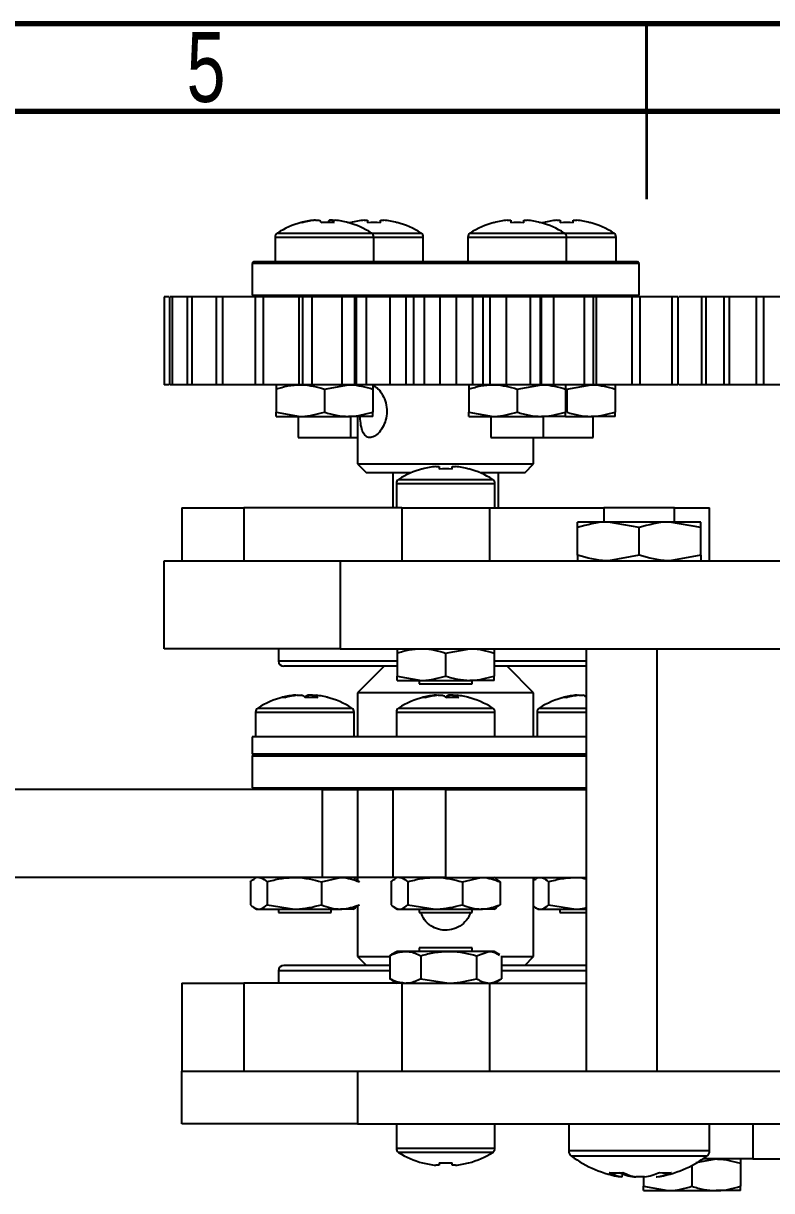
# Model space of a CAD drawing. Header units: millimetres. Extents: x 10 to 419, y 5 to 292.
# Drawn here: x 179.6 to 222.1, y 225.7 to 292 of the extents above; entities that cross this region are included whole.
import ezdxf

# ---------------------------------------------------------------- set-up
doc = ezdxf.new("R2010")
doc.units = ezdxf.units.MM
doc.styles.add('SLDTEXTSTYLE0', font='TXT', dxfattribs={"width": 0.75})

msp = doc.modelspace()

# ---------------------------------------------------------------- linework, layer by layer
at = {"color": 7, "linetype": 'Continuous', "lineweight": 70}
for p, q in [((15, 292), (415, 292)), ((20, 287), (410, 287))]:
    msp.add_line(p, q, dxfattribs=at)
at = {"color": 7, "linetype": 'Continuous', "lineweight": 35}
for p, q in [((215, 292), (215, 282)), ((215, 287), (215, 292))]:
    msp.add_line(p, q, dxfattribs=at)
at = {"color": 7, "linetype": 'Continuous', "lineweight": 25}
for p, q in [((196.181, 280.814), (196.077, 280.814)), ((196.181, 280.814), (196.402, 280.814)), ((197.141, 280.814), (196.976, 280.814)), ((196.977, 280.672), (196.976, 280.814)), ((197.134, 280.814), (197.133, 280.672)), ((197.134, 280.814), (197.3, 280.814)), ((198.194, 280.685), (198.098, 280.657)), ((198.2, 280.672), (198.194, 280.685)), ((198.942, 280.814), (199.137, 280.814)), ((199.137, 280.814), (199.137, 280.672)), ((199.877, 280.672), (199.877, 280.814)), ((199.877, 280.814), (200.071, 280.814)), ((200.819, 280.685), (200.813, 280.672)), ((206.339, 280.672), (206.333, 280.685)), ((207.081, 280.814), (207.276, 280.814)), ((207.276, 280.814), (207.276, 280.672)), ((208.016, 280.672), (208.016, 280.814)), ((208.016, 280.814), (208.211, 280.814)), ((208.958, 280.685), (208.952, 280.672)), ((209.151, 280.685), (209.055, 280.657)), ((209.157, 280.672), (209.151, 280.685)), ((209.899, 280.814), (210.094, 280.814)), ((210.094, 280.814), (210.094, 280.672)), ((210.834, 280.672), (210.834, 280.814)), ((210.834, 280.814), (211.029, 280.814)), ((211.776, 280.685), (211.77, 280.672)), ((193.889, 279.857), (193.889, 278.46)), ((199.489, 278.46), (199.489, 279.857)), ((202.307, 278.46), (202.307, 279.857)), ((204.846, 279.857), (204.846, 278.46)), ((210.446, 278.46), (210.446, 279.857)), ((213.264, 278.46), (213.264, 279.857)), ((192.676, 278.46), (192.576, 278.36)), ((192.576, 278.36), (192.576, 276.56)), ((194.106, 278.36), (192.576, 278.36)), ((192.676, 278.46), (194.192, 278.46)), ((214.576, 278.36), (194.106, 278.36)), ((194.192, 278.46), (214.476, 278.46)), ((214.576, 278.36), (214.476, 278.46)), ((214.576, 276.56), (214.576, 278.36)), ((187.576, 276.46), (187.576, 271.46)), ((187.583, 276.46), (187.576, 276.46)), ((187.583, 276.46), (187.583, 271.46)), ((187.838, 276.46), (187.583, 276.46)), ((187.899, 271.46), (187.899, 276.46)), ((188.026, 276.46), (187.899, 276.46)), ((188.026, 276.46), (188.026, 271.46)), ((188.906, 276.46), (188.026, 276.46)), ((188.906, 271.46), (188.906, 276.46)), ((189.15, 276.46), (188.906, 276.46)), ((189.15, 276.46), (189.15, 271.46)), ((190.555, 276.46), (189.15, 276.46)), ((190.555, 271.46), (190.555, 276.46)), ((190.904, 276.46), (190.555, 276.46)), ((190.904, 276.46), (190.904, 271.46)), ((192.773, 276.46), (190.904, 276.46)), ((192.576, 276.56), (192.676, 276.46)), ((192.576, 276.56), (194.106, 276.56)), ((192.773, 271.46), (192.773, 276.46)), ((193.212, 276.46), (192.773, 276.46)), ((193.212, 276.46), (193.212, 271.46)), ((195.232, 276.46), (193.212, 276.46)), ((194.106, 276.56), (214.576, 276.56)), ((195.232, 276.46), (195.232, 271.46)), ((195.463, 276.46), (195.232, 276.46)), ((195.463, 271.46), (195.463, 276.46)), ((195.972, 276.46), (195.463, 276.46)), ((195.972, 276.46), (195.972, 271.46)), ((197.686, 276.46), (195.972, 276.46)), ((197.686, 276.46), (197.686, 271.46)), ((198.404, 276.46), (197.686, 276.46)), ((198.404, 276.46), (198.404, 271.46)), ((198.507, 276.46), (198.404, 276.46)), ((198.507, 271.46), (198.507, 276.46)), ((199.065, 276.46), (198.507, 276.46)), ((199.065, 276.46), (199.065, 271.46)), ((200.398, 276.46), (199.065, 276.46)), ((200.398, 276.46), (200.398, 271.46)), ((201.312, 276.46), (200.398, 276.46)), ((201.312, 276.46), (201.312, 271.46)), ((201.773, 276.46), (201.312, 276.46)), ((201.773, 271.46), (201.773, 276.46)), ((202.356, 276.46), (201.773, 276.46)), ((202.356, 276.46), (202.356, 271.46)), ((203.248, 276.46), (202.356, 276.46)), ((203.248, 276.46), (203.248, 271.46)), ((204.181, 276.46), (203.248, 276.46)), ((204.181, 276.46), (204.181, 271.46)), ((205.118, 276.46), (204.181, 276.46)), ((205.118, 271.46), (205.118, 276.46)), ((205.699, 276.46), (205.118, 276.46)), ((205.699, 276.46), (205.699, 271.46)), ((206.115, 276.46), (205.699, 276.46)), ((207.024, 276.46), (206.113, 276.46)), ((206.115, 271.46), (206.115, 276.46)), ((207.024, 276.46), (207.024, 271.46)), ((208.395, 276.46), (207.024, 276.46)), ((208.395, 271.46), (208.395, 276.46)), ((208.95, 276.46), (208.395, 276.46)), ((208.95, 276.46), (208.95, 271.46)), ((209.032, 276.46), (208.95, 276.46)), ((209.032, 271.46), (209.032, 276.46)), ((209.715, 276.46), (209.032, 276.46)), ((209.715, 276.46), (209.715, 271.46)), ((211.462, 276.46), (209.715, 276.46)), ((211.462, 271.46), (211.462, 276.46)), ((211.966, 276.46), (211.462, 276.46)), ((212.139, 276.46), (211.964, 276.46)), ((211.966, 276.46), (211.966, 271.46)), ((212.139, 276.46), (212.139, 271.46)), ((214.184, 276.46), (212.139, 276.46)), ((214.184, 271.46), (214.184, 276.46)), ((214.615, 276.46), (214.184, 276.46)), ((214.476, 276.46), (214.576, 276.56)), ((214.615, 276.46), (214.615, 271.46)), ((216.443, 276.46), (214.615, 276.46)), ((216.443, 271.46), (216.443, 276.46)), ((216.782, 276.46), (216.443, 276.46)), ((216.782, 276.46), (216.782, 271.46)), ((218.139, 276.46), (216.827, 276.46)), ((218.139, 271.46), (218.139, 276.46)), ((218.372, 276.46), (218.139, 276.46)), ((219.402, 276.46), (218.336, 276.46)), ((218.372, 276.46), (218.372, 271.46)), ((219.402, 271.46), (219.402, 276.46)), ((219.682, 276.46), (219.402, 276.46)), ((219.682, 276.46), (219.682, 271.46)), ((221.254, 276.46), (219.682, 276.46)), ((221.254, 271.46), (221.254, 276.46)), ((221.636, 276.46), (221.254, 276.46)), ((221.636, 276.46), (221.636, 271.46)), ((223.646, 276.46), (221.636, 276.46)), ((187.583, 271.46), (187.576, 271.46)), ((187.838, 271.46), (187.583, 271.46)), ((188.026, 271.46), (187.899, 271.46)), ((188.906, 271.46), (188.026, 271.46)), ((189.15, 271.46), (188.906, 271.46)), ((190.555, 271.46), (189.15, 271.46)), ((190.904, 271.46), (190.555, 271.46)), ((192.773, 271.46), (190.904, 271.46)), ((193.212, 271.46), (192.773, 271.46)), ((195.232, 271.46), (193.212, 271.46)), ((195.463, 271.46), (195.232, 271.46)), ((195.972, 271.46), (195.463, 271.46)), ((197.686, 271.46), (195.972, 271.46)), ((196.689, 271.214), (198.064, 271.46)), ((198.404, 271.46), (197.686, 271.46)), ((198.507, 271.46), (198.404, 271.46)), ((199.065, 271.46), (198.507, 271.46)), ((200.398, 271.46), (199.065, 271.46)), ((201.312, 271.46), (200.398, 271.46)), ((201.773, 271.46), (201.312, 271.46)), ((202.356, 271.46), (201.773, 271.46)), ((203.248, 271.46), (202.356, 271.46)), ((204.181, 271.46), (203.248, 271.46)), ((205.118, 271.46), (204.181, 271.46)), ((205.699, 271.46), (205.118, 271.46)), ((206.115, 271.46), (205.699, 271.46)), ((207.024, 271.46), (206.113, 271.46)), ((208.395, 271.46), (207.024, 271.46)), ((207.646, 271.214), (209.021, 271.46)), ((208.95, 271.46), (208.395, 271.46)), ((209.032, 271.46), (208.95, 271.46)), ((209.715, 271.46), (209.032, 271.46)), ((211.462, 271.46), (209.715, 271.46)), ((210.464, 271.214), (211.839, 271.46)), ((211.966, 271.46), (211.462, 271.46)), ((212.139, 271.46), (211.964, 271.46)), ((214.184, 271.46), (212.139, 271.46)), ((214.615, 271.46), (214.184, 271.46)), ((216.443, 271.46), (214.615, 271.46)), ((216.782, 271.46), (216.443, 271.46)), ((218.139, 271.46), (216.827, 271.46)), ((218.372, 271.46), (218.139, 271.46)), ((219.402, 271.46), (218.336, 271.46)), ((219.682, 271.46), (219.402, 271.46)), ((221.254, 271.46), (219.682, 271.46)), ((221.636, 271.46), (221.254, 271.46)), ((223.646, 271.46), (221.636, 271.46)), ((193.939, 271.214), (193.939, 269.906)), ((196.689, 271.214), (196.689, 269.906)), ((199.439, 271.214), (199.439, 269.906)), ((204.896, 271.214), (204.896, 269.906)), ((207.646, 271.214), (207.646, 269.906)), ((210.396, 271.214), (210.396, 269.906)), ((210.464, 271.214), (210.464, 269.906)), ((213.214, 271.214), (213.214, 269.906)), ((193.939, 269.906), (195.314, 269.66)), ((193.939, 269.66), (195.314, 269.66)), ((195.189, 269.66), (195.189, 268.46)), ((195.314, 269.66), (198.064, 269.66)), ((199.439, 269.66), (198.064, 269.66)), ((198.189, 268.46), (198.189, 269.66)), ((198.576, 269.66), (198.576, 266.96)), ((204.896, 269.906), (206.271, 269.66)), ((204.896, 269.66), (206.271, 269.66)), ((206.146, 269.66), (206.146, 268.46)), ((206.271, 269.66), (209.021, 269.66)), ((210.396, 269.66), (209.021, 269.66)), ((209.146, 268.46), (209.146, 269.66)), ((210.398, 269.66), (211.839, 269.66)), ((213.214, 269.66), (211.839, 269.66)), ((211.964, 268.46), (211.964, 269.66)), ((195.189, 268.46), (198.189, 268.46)), ((198.189, 268.46), (198.576, 268.46)), ((206.146, 268.46), (207.646, 268.46)), ((207.646, 268.46), (209.146, 268.46)), ((208.576, 266.96), (208.576, 268.46)), ((209.146, 268.46), (210.464, 268.46)), ((210.464, 268.46), (211.964, 268.46)), ((198.576, 266.96), (199.076, 266.46)), ((198.576, 266.96), (199.271, 266.96)), ((199.271, 266.96), (208.576, 266.96)), ((203.011, 266.814), (203.206, 266.814)), ((203.206, 266.814), (203.206, 266.672)), ((203.946, 266.672), (203.946, 266.814)), ((203.946, 266.814), (204.141, 266.814)), ((208.076, 266.46), (208.576, 266.96)), ((199.702, 266.46), (199.076, 266.46)), ((201.617, 266.46), (199.702, 266.46)), ((200.576, 266.46), (200.576, 264.46)), ((202.27, 266.672), (202.264, 266.685)), ((204.889, 266.685), (204.883, 266.672)), ((208.076, 266.46), (205.536, 266.46)), ((206.576, 264.46), (206.576, 266.46)), ((200.776, 265.857), (200.776, 264.46)), ((206.376, 264.46), (206.376, 265.857)), ((188.576, 264.46), (188.576, 261.46)), ((188.576, 264.46), (192.099, 264.46)), ((192.099, 264.46), (192.099, 261.46)), ((201.089, 264.46), (192.099, 264.46)), ((201.089, 264.46), (201.089, 261.46)), ((201.089, 264.46), (206.063, 264.46)), ((206.063, 264.46), (206.063, 261.46)), ((206.063, 264.46), (212.576, 264.46)), ((212.576, 264.46), (212.576, 263.66)), ((213.256, 264.46), (212.576, 264.46)), ((216.576, 264.46), (213.256, 264.46)), ((216.576, 263.66), (216.576, 264.46)), ((216.576, 264.46), (218.576, 264.46)), ((218.576, 261.46), (218.576, 264.46)), ((212.826, 263.66), (211.076, 263.66)), ((214.576, 263.347), (212.826, 263.66)), ((216.326, 263.66), (212.826, 263.66)), ((218.076, 263.347), (216.326, 263.66)), ((218.076, 263.66), (216.326, 263.66)), ((211.076, 261.773), (211.076, 263.347)), ((214.576, 261.773), (214.576, 263.347)), ((218.076, 261.773), (218.076, 263.347)), ((187.576, 256.46), (187.576, 261.46)), ((187.576, 261.46), (197.576, 261.46)), ((197.576, 261.46), (197.576, 256.46)), ((197.576, 261.46), (253.576, 261.46)), ((214.576, 261.773), (212.826, 261.46)), ((218.076, 261.773), (216.326, 261.46)), ((197.576, 256.46), (187.576, 256.46)), ((194.076, 256.46), (194.076, 255.76)), ((197.576, 256.46), (253.576, 256.46)), ((200.826, 256.214), (200.826, 254.906)), ((203.576, 256.214), (204.951, 256.46)), ((203.576, 256.214), (203.576, 254.906)), ((206.326, 256.214), (206.326, 254.906)), ((211.576, 232.46), (211.576, 256.46)), ((215.576, 256.46), (215.576, 232.46)), ((215.576, 256.46), (254.576, 256.46)), ((200.826, 255.46), (194.376, 255.46)), ((200.076, 255.46), (198.576, 253.96)), ((211.576, 255.46), (206.326, 255.46)), ((208.576, 253.96), (207.076, 255.46)), ((200.826, 254.906), (202.201, 254.66)), ((200.826, 254.66), (202.201, 254.66)), ((202.076, 254.66), (202.076, 254.46)), ((202.076, 254.46), (203.576, 254.46)), ((202.201, 254.66), (204.951, 254.66)), ((203.576, 254.46), (205.076, 254.46)), ((206.326, 254.66), (204.951, 254.66)), ((205.076, 254.46), (205.076, 254.66)), ((195.054, 253.814), (194.927, 253.814)), ((195.148, 253.814), (195.392, 253.814)), ((196.004, 253.814), (195.76, 253.814)), ((195.764, 253.672), (195.76, 253.814)), ((196.004, 253.814), (195.993, 253.672)), ((196.098, 253.814), (196.095, 253.672)), ((196.098, 253.814), (196.226, 253.814)), ((198.576, 253.96), (198.576, 251.46)), ((208.576, 253.96), (198.576, 253.96)), ((203.054, 253.814), (202.927, 253.814)), ((203.148, 253.814), (203.392, 253.814)), ((204.004, 253.814), (203.76, 253.814)), ((203.764, 253.672), (203.76, 253.814)), ((204.004, 253.814), (203.993, 253.672)), ((204.098, 253.814), (204.095, 253.672)), ((204.098, 253.814), (204.226, 253.814)), ((208.576, 251.46), (208.576, 253.96)), ((211.054, 253.814), (210.927, 253.814)), ((211.148, 253.814), (211.392, 253.814)), ((192.776, 252.857), (192.776, 251.46)), ((198.376, 251.46), (198.376, 252.857)), ((200.776, 252.857), (200.776, 251.46)), ((206.376, 251.46), (206.376, 252.857)), ((208.776, 252.857), (208.776, 251.46)), ((192.576, 251.46), (192.576, 250.46)), ((211.576, 251.46), (192.576, 251.46)), ((192.676, 250.46), (192.576, 250.36)), ((211.576, 250.46), (192.576, 250.46)), ((192.576, 250.36), (192.576, 248.56)), ((203.576, 250.36), (192.576, 250.36)), ((211.576, 250.36), (203.576, 250.36)), ((196.576, 248.46), (107.576, 248.46)), ((192.576, 248.56), (192.676, 248.46)), ((192.576, 248.56), (203.576, 248.56)), ((196.576, 243.46), (196.576, 248.46)), ((196.576, 248.46), (198.576, 248.46)), ((198.576, 248.46), (198.576, 243.46)), ((198.576, 248.46), (200.576, 248.46)), ((200.576, 248.46), (200.576, 243.46)), ((203.576, 248.46), (200.576, 248.46)), ((203.576, 248.56), (211.576, 248.56)), ((203.576, 248.46), (203.576, 243.46)), ((203.576, 248.46), (211.576, 248.46)), ((196.576, 243.46), (60.576, 243.46)), ((192.477, 243.214), (192.477, 241.906)), ((192.826, 243.46), (192.694, 243.384)), ((193.428, 243.214), (193.428, 241.906)), ((196.528, 243.214), (197.602, 243.46)), ((196.528, 243.214), (196.528, 241.906)), ((198.576, 243.46), (196.576, 243.46)), ((198.459, 243.384), (198.326, 243.46)), ((198.452, 243.361), (198.676, 243.214)), ((198.576, 243.46), (198.576, 243.279)), ((200.576, 243.46), (198.576, 243.46)), ((200.477, 243.214), (200.477, 241.906)), ((203.576, 243.46), (200.576, 243.46)), ((200.826, 243.46), (200.694, 243.384)), ((201.428, 243.214), (201.428, 241.906)), ((203.576, 243.46), (211.576, 243.46)), ((204.528, 243.214), (205.602, 243.46)), ((204.528, 243.214), (204.528, 241.906)), ((206.459, 243.384), (206.326, 243.46)), ((206.452, 243.361), (206.676, 243.214)), ((206.676, 243.214), (206.676, 241.906)), ((208.576, 238.96), (208.576, 243.46)), ((208.826, 243.46), (208.694, 243.384)), ((209.428, 243.214), (209.428, 241.906)), ((192.694, 241.737), (192.826, 241.66)), ((192.826, 241.66), (192.953, 241.66)), ((192.953, 241.66), (194.978, 241.66)), ((193.428, 241.906), (194.978, 241.66)), ((194.076, 241.66), (194.076, 241.46)), ((194.978, 241.66), (197.602, 241.66)), ((197.076, 241.46), (197.076, 241.66)), ((198.326, 241.66), (197.602, 241.66)), ((198.326, 241.66), (198.459, 241.737)), ((198.452, 241.76), (198.676, 241.906)), ((198.576, 241.841), (198.576, 238.96)), ((200.694, 241.737), (200.826, 241.66)), ((200.826, 241.66), (200.953, 241.66)), ((200.953, 241.66), (202.978, 241.66)), ((201.428, 241.906), (202.978, 241.66)), ((202.076, 241.66), (202.076, 241.46)), ((202.978, 241.66), (205.602, 241.66)), ((205.076, 241.46), (205.076, 241.66)), ((206.326, 241.66), (205.602, 241.66)), ((206.326, 241.66), (206.459, 241.737)), ((206.452, 241.76), (206.676, 241.906)), ((208.694, 241.737), (208.826, 241.66)), ((208.826, 241.66), (208.953, 241.66)), ((208.953, 241.66), (210.978, 241.66)), ((209.428, 241.906), (210.978, 241.66)), ((210.076, 241.66), (210.076, 241.46)), ((210.978, 241.66), (211.576, 241.66)), ((194.076, 241.46), (196.026, 241.46)), ((196.026, 241.46), (197.076, 241.46)), ((202.076, 241.46), (204.026, 241.46)), ((204.026, 241.46), (205.076, 241.46)), ((210.076, 241.46), (211.576, 241.46)), ((198.576, 238.96), (199.076, 238.46)), ((198.576, 238.96), (200.407, 238.96)), ((200.508, 239.067), (200.407, 239.014)), ((200.407, 239.014), (200.407, 237.706)), ((200.826, 239.26), (200.504, 239.074)), ((201.288, 239.26), (200.826, 239.26)), ((203.753, 239.26), (201.288, 239.26)), ((202.076, 239.46), (202.076, 239.26)), ((203.576, 239.46), (202.076, 239.46)), ((202.168, 239.014), (202.168, 237.706)), ((205.076, 239.46), (203.576, 239.46)), ((206.041, 239.26), (203.753, 239.26)), ((205.076, 239.26), (205.076, 239.46)), ((205.337, 239.014), (206.041, 239.26)), ((205.337, 239.014), (205.337, 237.706)), ((206.326, 239.26), (206.041, 239.26)), ((206.656, 239.07), (206.326, 239.26)), ((206.731, 238.96), (208.576, 238.96)), ((206.745, 239.014), (206.745, 237.706)), ((208.076, 238.46), (208.576, 238.96)), ((200.407, 238.46), (194.376, 238.46)), ((211.576, 238.46), (206.745, 238.46)), ((194.076, 238.16), (194.076, 237.46)), ((200.507, 237.668), (200.407, 237.706)), ((200.497, 237.65), (200.826, 237.46)), ((202.168, 237.706), (203.753, 237.46)), ((206.326, 237.46), (206.656, 237.65)), ((188.576, 237.46), (188.576, 232.46)), ((188.576, 237.46), (192.099, 237.46)), ((192.099, 237.46), (192.099, 232.46)), ((201.089, 237.46), (192.099, 237.46)), ((201.089, 237.46), (201.089, 232.46)), ((201.089, 237.46), (206.063, 237.46)), ((206.063, 237.46), (206.063, 232.46)), ((206.063, 237.46), (211.576, 237.46)), ((188.576, 229.46), (188.576, 232.46)), ((188.576, 232.46), (198.576, 232.46)), ((198.576, 232.46), (198.576, 229.46)), ((198.576, 232.46), (369.576, 232.46)), ((215.576, 232.46), (258.961, 232.46)), ((198.576, 229.46), (188.576, 229.46)), ((198.576, 229.46), (369.576, 229.46)), ((200.776, 229.46), (200.776, 228.064)), ((206.376, 228.064), (206.376, 229.46)), ((210.576, 229.46), (210.576, 227.915)), ((218.576, 227.915), (218.576, 229.46)), ((221.04, 229.46), (221.04, 227.46)), ((202.264, 227.235), (202.27, 227.248)), ((203.206, 227.106), (203.011, 227.106)), ((203.206, 227.248), (203.206, 227.106)), ((203.946, 227.106), (203.946, 227.248)), ((204.141, 227.106), (203.946, 227.106)), ((204.883, 227.248), (204.889, 227.235)), ((217.576, 227.094), (217.576, 225.906)), ((217.815, 227.257), (218.951, 227.46)), ((221.04, 227.46), (218.194, 227.46)), ((220.326, 227.214), (220.326, 225.906)), ((221.04, 227.46), (222.958, 227.46)), ((213.617, 226.439), (213.567, 226.439)), ((213.617, 226.439), (213.625, 226.595)), ((214.264, 226.439), (214.39, 226.439)), ((214.888, 226.439), (214.39, 226.439)), ((214.826, 226.439), (214.826, 225.906)), ((215.536, 226.439), (215.568, 226.439)), ((215.585, 226.439), (215.568, 226.439)), ((214.826, 225.906), (216.201, 225.66)), ((214.826, 225.66), (216.201, 225.66)), ((216.201, 225.66), (218.951, 225.66)), ((220.326, 225.66), (218.951, 225.66))]:
    msp.add_line(p, q, dxfattribs=at)
at = {"color": 8, "linetype": 'Continuous', "lineweight": 25}
for p, q in [((194.014, 280.085), (199.363, 280.085)), ((199.363, 280.085), (202.181, 280.085)), ((204.971, 280.085), (207.646, 280.085)), ((207.646, 280.085), (210.32, 280.085)), ((210.32, 280.085), (213.138, 280.085)), ((193.889, 279.857), (199.489, 279.857)), ((199.507, 279.857), (202.307, 279.857)), ((204.846, 279.857), (207.646, 279.857)), ((207.646, 279.857), (210.446, 279.857)), ((210.464, 279.857), (213.264, 279.857)), ((200.902, 266.085), (203.576, 266.085)), ((203.576, 266.085), (206.251, 266.085)), ((200.776, 265.857), (203.576, 265.857)), ((203.576, 265.857), (206.376, 265.857)), ((200.826, 255.76), (194.076, 255.76)), ((211.576, 255.76), (206.326, 255.76)), ((192.776, 252.857), (196.415, 252.857)), ((192.902, 253.085), (196.378, 253.085)), ((196.378, 253.085), (198.251, 253.085)), ((196.415, 252.857), (198.376, 252.857)), ((200.776, 252.857), (204.415, 252.857)), ((200.902, 253.085), (204.378, 253.085)), ((204.378, 253.085), (206.251, 253.085)), ((204.415, 252.857), (206.376, 252.857)), ((208.776, 252.857), (211.576, 252.857)), ((208.902, 253.085), (211.576, 253.085)), ((200.407, 238.16), (194.076, 238.16)), ((211.576, 238.16), (206.745, 238.16)), ((203.576, 228.064), (200.776, 228.064)), ((203.576, 227.835), (200.902, 227.835)), ((206.376, 228.064), (203.576, 228.064)), ((206.251, 227.835), (203.576, 227.835)), ((211.936, 227.915), (210.576, 227.915)), ((212.033, 227.625), (210.723, 227.625)), ((218.576, 227.915), (211.936, 227.915)), ((218.43, 227.625), (212.033, 227.625))]:
    msp.add_line(p, q, dxfattribs=at)
at = {"color": 7, "linetype": 'Continuous', "lineweight": 25, "flags": 128}
for points in [[(196.099, 253.802), (196.094, 253.803), (196.004, 253.814)], [(204.099, 253.802), (204.094, 253.803), (204.004, 253.814)]]:
    msp.add_lwpolyline(points, dxfattribs=at)
at = {"color": 7, "linetype": 'Continuous', "lineweight": 25}
for centre, radius, start, end in [((196.689, 275.86), 5, 105.35656, 122.33603), ((196.637, 275.953), 4.893, 96.56913, 105.33418), ((195.395, 280.571), 0.114, 62.87573, 117.12427), ((196.741, 275.953), 4.893, 96.56913, 105.33418), ((196.098, 280.483), 0.449, 24.94429, 47.55815), ((196.504, 275.295), 5.389, 88.03822, 90.05235), ((196.872, 275.315), 5.369, 86.08783, 93.91217), ((197.279, 280.483), 0.449, 132.44185, 155.05571), ((196.831, 280.483), 0.449, 24.94429, 47.55815), ((196.74, 275.953), 4.893, 74.66582, 83.43087), ((197.989, 280.599), 0.0855, 58.5881, 91.30968), ((196.689, 275.86), 5, 57.66397, 74.64344), ((199.507, 275.86), 4.986, 96.50342, 105.18786), ((199.507, 275.207), 5.477, 86.1266, 93.8734), ((199.507, 275.86), 4.986, 74.81214, 83.49658), ((199.507, 275.86), 5, 57.66397, 74.78072), ((207.646, 275.86), 5, 105.21928, 122.33603), ((207.646, 275.86), 4.986, 96.50342, 105.18786), ((207.646, 275.207), 5.477, 86.1266, 93.8734), ((207.646, 275.86), 4.986, 74.81214, 83.49658), ((207.646, 275.86), 5, 57.66397, 74.78072), ((210.464, 275.86), 4.986, 96.50342, 105.18786), ((210.464, 275.207), 5.477, 86.1266, 93.8734), ((210.464, 275.86), 4.986, 74.81214, 83.49658), ((210.464, 275.86), 5, 57.66397, 74.78072), ((194.159, 279.857), 0.27, 122.33603, 180), ((199.219, 279.857), 0.27, 0, 57.66397), ((202.037, 279.857), 0.27, 0, 57.66397), ((205.116, 279.857), 0.27, 122.33603, 180), ((210.176, 279.857), 0.27, 0, 57.66397), ((212.994, 279.857), 0.27, 0, 57.66397), ((203.576, 261.86), 4.986, 96.50342, 105.18786), ((203.576, 261.86), 4.986, 74.81214, 83.49658), ((201.046, 265.857), 0.27, 122.33603, 180), ((203.576, 261.86), 5, 105.21928, 122.33603), ((203.576, 261.207), 5.477, 86.1266, 93.8734), ((203.576, 261.86), 5, 57.66397, 74.78072), ((206.106, 265.857), 0.27, 0, 57.66397), ((194.376, 255.76), 0.3, 180, 270), ((195.576, 248.86), 5, 104.29544, 122.33603), ((195.468, 249.284), 4.563, 96.81961, 105.89016), ((194.33, 253.187), 0.497, 77.11893, 102.88107), ((195.69, 249.284), 4.563, 96.81961, 105.89016), ((195.126, 253.152), 0.714, 46.76127, 68.05876), ((196.015, 253.176), 0.688, 111.74554, 129.62253), ((195.968, 248.699), 4.986, 85.94012, 94.05988), ((195.832, 253.152), 0.714, 46.76127, 68.05876), ((195.684, 249.284), 4.563, 74.10984, 83.18039), ((195.576, 248.86), 5, 57.66397, 75.70456), ((203.576, 248.86), 5, 104.29544, 122.33603), ((203.468, 249.284), 4.563, 96.81961, 105.89016), ((202.33, 253.187), 0.497, 77.11893, 102.88107), ((203.69, 249.284), 4.563, 96.81961, 105.89016), ((203.126, 253.152), 0.714, 46.76127, 68.05876), ((204.015, 253.176), 0.688, 111.74554, 129.62253), ((203.968, 248.699), 4.986, 85.94012, 94.05988), ((203.832, 253.152), 0.714, 46.76127, 68.05876), ((203.684, 249.284), 4.563, 74.10984, 83.18039), ((203.576, 248.86), 5, 57.66397, 75.70456), ((211.576, 248.86), 5, 104.29544, 122.33603), ((211.468, 249.284), 4.563, 96.81961, 105.89016), ((210.33, 253.187), 0.497, 77.11893, 102.88107), ((211.69, 249.284), 4.563, 96.81961, 105.89016), ((211.138, 253.176), 0.688, 50.37747, 68.25446), ((193.046, 252.857), 0.27, 122.33603, 180), ((198.106, 252.857), 0.27, 0, 57.66397), ((201.046, 252.857), 0.27, 122.33603, 180), ((206.106, 252.857), 0.27, 0, 57.66397), ((209.046, 252.857), 0.27, 122.33603, 180), ((194.376, 238.16), 0.3, 90, 180), ((201.046, 228.064), 0.27, 180, 237.66397), ((203.576, 232.06), 5, 237.66397, 254.78072), ((203.576, 232.06), 5, 285.21928, 302.33603), ((206.106, 228.064), 0.27, 302.33603, 0), ((210.936, 227.915), 0.36, 180, 233.64163), ((214.576, 232.86), 6.5, 233.64163, 261.06877), ((214.576, 232.86), 6.5, 278.93123, 306.35837), ((218.216, 227.915), 0.36, 306.35837, 0), ((203.576, 232.06), 4.986, 254.81214, 263.49658), ((203.576, 232.713), 5.477, 266.1266, 273.8734), ((203.576, 232.06), 4.986, 276.50342, 285.18786), ((213.266, 230.728), 4.054, 264.52458, 275.47542), ((214.247, 229.476), 3.102, 243.83898, 258.27187), ((214.955, 230.247), 3.871, 246.71691, 259.71523), ((215.021, 229.476), 3.102, 243.83898, 258.27187), ((214.197, 230.247), 3.871, 280.28477, 293.28309), ((214.877, 230.247), 3.871, 280.28477, 293.28309), ((216.067, 229.806), 3.133, 263.77, 276.23)]:
    msp.add_arc(centre, radius, start, end, dxfattribs=at)
for points, knots in [([(193.939, 271.214), (194.162, 271.283), (194.613, 271.422), (195.079, 271.447), (195.314, 271.46)], [0, 0, 0, 0, 0.495458, 1, 1, 1, 1]), ([(193.939, 271.46), (193.939, 271.456), (193.939, 271.443), (193.939, 271.311), (193.939, 271.214)], [0, 0, 0, 0, 0.268634, 1, 1, 1, 1]), ([(195.314, 271.46), (195.346, 271.46), (195.811, 271.456), (196.266, 271.331), (196.689, 271.214)], [0, 0, 0, 0, 0.07015, 1, 1, 1, 1]), ([(198.064, 271.46), (198.096, 271.46), (198.561, 271.456), (199.016, 271.331), (199.439, 271.214)], [0, 0, 0, 0, 0.07015, 1, 1, 1, 1]), ([(199.439, 271.411), (199.497, 271.389), (199.645, 271.335), (199.889, 271.077), (200.115, 270.681), (200.241, 270.193), (200.234, 269.686), (200.105, 269.219), (199.881, 268.828), (199.599, 268.552), (199.314, 268.435), (199.073, 268.488), (198.894, 268.695), (198.78, 269.041), (198.726, 269.386), (198.72, 269.609), (198.718, 269.66)], [0, 0, 0, 0, 0.048825, 0.124615, 0.203324, 0.28275, 0.359206, 0.433704, 0.510223, 0.589611, 0.66836, 0.744081, 0.819016, 0.896364, 0.975982, 1, 1, 1, 1]), ([(199.439, 271.46), (199.439, 271.456), (199.439, 271.443), (199.439, 271.311), (199.439, 271.214)], [0, 0, 0, 0, 0.268634, 1, 1, 1, 1]), ([(204.896, 271.214), (205.119, 271.283), (205.57, 271.422), (206.036, 271.447), (206.271, 271.46)], [0, 0, 0, 0, 0.495458, 1, 1, 1, 1]), ([(204.896, 271.46), (204.896, 271.456), (204.896, 271.443), (204.896, 271.311), (204.896, 271.214)], [0, 0, 0, 0, 0.268634, 1, 1, 1, 1]), ([(206.271, 271.46), (206.303, 271.46), (206.768, 271.456), (207.223, 271.331), (207.646, 271.214)], [0, 0, 0, 0, 0.07015, 1, 1, 1, 1]), ([(209.021, 271.46), (209.053, 271.46), (209.518, 271.456), (209.973, 271.331), (210.396, 271.214)], [0, 0, 0, 0, 0.0701503, 1, 1, 1, 1]), ([(210.396, 271.46), (210.396, 271.456), (210.396, 271.443), (210.396, 271.311), (210.396, 271.214)], [0, 0, 0, 0, 0.268634, 1, 1, 1, 1]), ([(211.839, 271.46), (211.871, 271.46), (212.336, 271.456), (212.791, 271.331), (213.214, 271.214)], [0, 0, 0, 0, 0.07015, 1, 1, 1, 1]), ([(213.214, 271.46), (213.214, 271.456), (213.214, 271.443), (213.214, 271.311), (213.214, 271.214)], [0, 0, 0, 0, 0.268634, 1, 1, 1, 1]), ([(193.939, 269.66), (193.939, 269.664), (193.939, 269.677), (193.939, 269.809), (193.939, 269.906)], [0, 0, 0, 0, 0.268634, 1, 1, 1, 1]), ([(195.314, 269.66), (195.346, 269.66), (195.811, 269.664), (196.266, 269.789), (196.689, 269.906)], [0, 0, 0, 0, 0.07015, 1, 1, 1, 1]), ([(196.689, 269.906), (196.912, 269.837), (197.363, 269.698), (197.829, 269.673), (198.064, 269.66)], [0, 0, 0, 0, 0.495458, 1, 1, 1, 1]), ([(198.064, 269.66), (198.096, 269.66), (198.561, 269.664), (199.016, 269.789), (199.439, 269.906)], [0, 0, 0, 0, 0.07015, 1, 1, 1, 1]), ([(199.439, 269.66), (199.439, 269.664), (199.439, 269.677), (199.439, 269.809), (199.439, 269.906)], [0, 0, 0, 0, 0.268634, 1, 1, 1, 1]), ([(204.896, 269.66), (204.896, 269.664), (204.896, 269.677), (204.896, 269.809), (204.896, 269.906)], [0, 0, 0, 0, 0.268634, 1, 1, 1, 1]), ([(206.271, 269.66), (206.303, 269.66), (206.768, 269.664), (207.223, 269.789), (207.646, 269.906)], [0, 0, 0, 0, 0.07015, 1, 1, 1, 1]), ([(207.646, 269.906), (207.869, 269.837), (208.32, 269.698), (208.786, 269.673), (209.021, 269.66)], [0, 0, 0, 0, 0.495458, 1, 1, 1, 1]), ([(209.021, 269.66), (209.053, 269.66), (209.518, 269.664), (209.973, 269.789), (210.396, 269.906)], [0, 0, 0, 0, 0.07015, 1, 1, 1, 1]), ([(210.396, 269.66), (210.396, 269.664), (210.396, 269.677), (210.396, 269.809), (210.396, 269.906)], [0, 0, 0, 0, 0.2686336, 1, 1, 1, 1]), ([(210.464, 269.906), (210.687, 269.837), (211.138, 269.698), (211.604, 269.673), (211.839, 269.66)], [0, 0, 0, 0, 0.495458, 1, 1, 1, 1]), ([(211.839, 269.66), (211.871, 269.66), (212.336, 269.664), (212.791, 269.789), (213.214, 269.906)], [0, 0, 0, 0, 0.07015, 1, 1, 1, 1]), ([(213.214, 269.66), (213.214, 269.664), (213.214, 269.677), (213.214, 269.809), (213.214, 269.906)], [0, 0, 0, 0, 0.268634, 1, 1, 1, 1]), ([(212.826, 263.66), (212.785, 263.66), (212.194, 263.655), (211.615, 263.496), (211.076, 263.347)], [0, 0, 0, 0, 0.070174, 1, 1, 1, 1]), ([(211.076, 263.347), (211.076, 263.395), (211.076, 263.578), (211.076, 263.625), (211.076, 263.66)], [0, 0, 0, 0, 0.257551, 1, 1, 1, 1]), ([(216.326, 263.66), (216.285, 263.66), (215.694, 263.655), (215.115, 263.496), (214.576, 263.347)], [0, 0, 0, 0, 0.070174, 1, 1, 1, 1]), ([(218.076, 263.347), (218.076, 263.395), (218.076, 263.578), (218.076, 263.625), (218.076, 263.66)], [0, 0, 0, 0, 0.257551, 1, 1, 1, 1]), ([(212.826, 261.46), (212.785, 261.46), (212.194, 261.465), (211.615, 261.624), (211.076, 261.773)], [0, 0, 0, 0, 0.070174, 1, 1, 1, 1]), ([(211.076, 261.773), (211.076, 261.725), (211.076, 261.542), (211.076, 261.495), (211.076, 261.46)], [0, 0, 0, 0, 0.257551, 1, 1, 1, 1]), ([(216.326, 261.46), (216.285, 261.46), (215.694, 261.465), (215.115, 261.624), (214.576, 261.773)], [0, 0, 0, 0, 0.070174, 1, 1, 1, 1]), ([(218.076, 261.773), (218.076, 261.725), (218.076, 261.542), (218.076, 261.495), (218.076, 261.46)], [0, 0, 0, 0, 0.257551, 1, 1, 1, 1]), ([(200.826, 256.214), (201.05, 256.283), (201.5, 256.422), (201.966, 256.447), (202.201, 256.46)], [0, 0, 0, 0, 0.495458, 1, 1, 1, 1]), ([(200.826, 256.46), (200.826, 256.456), (200.826, 256.443), (200.826, 256.311), (200.826, 256.214)], [0, 0, 0, 0, 0.268634, 1, 1, 1, 1]), ([(202.201, 256.46), (202.234, 256.46), (202.698, 256.456), (203.153, 256.331), (203.576, 256.214)], [0, 0, 0, 0, 0.07015, 1, 1, 1, 1]), ([(204.951, 256.46), (204.984, 256.46), (205.448, 256.456), (205.903, 256.331), (206.326, 256.214)], [0, 0, 0, 0, 0.07015, 1, 1, 1, 1]), ([(206.326, 256.46), (206.326, 256.456), (206.326, 256.443), (206.326, 256.311), (206.326, 256.214)], [0, 0, 0, 0, 0.268634, 1, 1, 1, 1]), ([(200.826, 254.66), (200.826, 254.664), (200.826, 254.677), (200.826, 254.809), (200.826, 254.906)], [0, 0, 0, 0, 0.268634, 1, 1, 1, 1]), ([(202.201, 254.66), (202.234, 254.66), (202.698, 254.664), (203.153, 254.789), (203.576, 254.906)], [0, 0, 0, 0, 0.07015, 1, 1, 1, 1]), ([(203.576, 254.906), (203.8, 254.837), (204.25, 254.698), (204.716, 254.673), (204.951, 254.66)], [0, 0, 0, 0, 0.495458, 1, 1, 1, 1]), ([(204.951, 254.66), (204.984, 254.66), (205.448, 254.664), (205.903, 254.789), (206.326, 254.906)], [0, 0, 0, 0, 0.07015, 1, 1, 1, 1]), ([(206.326, 254.66), (206.326, 254.664), (206.326, 254.677), (206.326, 254.809), (206.326, 254.906)], [0, 0, 0, 0, 0.2686336, 1, 1, 1, 1]), ([(192.477, 243.214), (192.517, 243.254), (192.589, 243.327), (192.665, 243.349), (192.699, 243.359)], [0, 0, 0, 0, 0.546277, 1, 1, 1, 1]), ([(192.953, 243.46), (192.996, 243.456), (193.157, 243.443), (193.314, 243.311), (193.428, 243.214)], [0, 0, 0, 0, 0.268634, 1, 1, 1, 1]), ([(193.428, 243.214), (193.68, 243.283), (194.188, 243.422), (194.713, 243.447), (194.978, 243.46)], [0, 0, 0, 0, 0.495458, 1, 1, 1, 1]), ([(194.978, 243.46), (195.015, 243.46), (195.538, 243.456), (196.051, 243.331), (196.528, 243.214)], [0, 0, 0, 0, 0.07015, 1, 1, 1, 1]), ([(197.602, 243.46), (197.627, 243.46), (197.99, 243.456), (198.345, 243.331), (198.676, 243.214)], [0, 0, 0, 0, 0.0701503, 1, 1, 1, 1]), ([(200.477, 243.214), (200.517, 243.254), (200.589, 243.327), (200.665, 243.349), (200.699, 243.359)], [0, 0, 0, 0, 0.546277, 1, 1, 1, 1]), ([(200.953, 243.46), (200.996, 243.456), (201.157, 243.443), (201.314, 243.311), (201.428, 243.214)], [0, 0, 0, 0, 0.268634, 1, 1, 1, 1]), ([(201.428, 243.214), (201.68, 243.283), (202.188, 243.422), (202.713, 243.447), (202.978, 243.46)], [0, 0, 0, 0, 0.495458, 1, 1, 1, 1]), ([(202.978, 243.46), (203.015, 243.46), (203.538, 243.456), (204.051, 243.331), (204.528, 243.214)], [0, 0, 0, 0, 0.07015, 1, 1, 1, 1]), ([(205.602, 243.46), (205.627, 243.46), (205.99, 243.456), (206.345, 243.331), (206.676, 243.214)], [0, 0, 0, 0, 0.07015, 1, 1, 1, 1]), ([(208.576, 243.301), (208.583, 243.307), (208.623, 243.343), (208.665, 243.352), (208.699, 243.359)], [0, 0, 0, 0, 0.172487, 1, 1, 1, 1]), ([(208.953, 243.46), (208.996, 243.456), (209.157, 243.443), (209.314, 243.311), (209.428, 243.214)], [0, 0, 0, 0, 0.268634, 1, 1, 1, 1]), ([(209.428, 243.214), (209.68, 243.283), (210.188, 243.422), (210.713, 243.447), (210.978, 243.46)], [0, 0, 0, 0, 0.495458, 1, 1, 1, 1]), ([(210.978, 243.46), (211.015, 243.46), (211.217, 243.461), (211.414, 243.414), (211.576, 243.376)], [0, 0, 0, 0, 0.182048, 1, 1, 1, 1]), ([(192.477, 241.906), (192.517, 241.869), (192.672, 241.725), (192.833, 241.688), (192.953, 241.66)], [0, 0, 0, 0, 0.257551, 1, 1, 1, 1]), ([(192.953, 241.66), (192.996, 241.664), (193.157, 241.677), (193.314, 241.809), (193.428, 241.906)], [0, 0, 0, 0, 0.268634, 1, 1, 1, 1]), ([(194.978, 241.66), (195.015, 241.66), (195.538, 241.664), (196.051, 241.789), (196.528, 241.906)], [0, 0, 0, 0, 0.07015, 1, 1, 1, 1]), ([(196.528, 241.906), (196.702, 241.837), (197.054, 241.698), (197.418, 241.673), (197.602, 241.66)], [0, 0, 0, 0, 0.495458, 1, 1, 1, 1]), ([(197.602, 241.66), (197.627, 241.66), (197.99, 241.664), (198.345, 241.789), (198.676, 241.906)], [0, 0, 0, 0, 0.07015, 1, 1, 1, 1]), ([(200.477, 241.906), (200.517, 241.869), (200.672, 241.725), (200.833, 241.688), (200.953, 241.66)], [0, 0, 0, 0, 0.257551, 1, 1, 1, 1]), ([(200.953, 241.66), (200.996, 241.664), (201.157, 241.677), (201.314, 241.809), (201.428, 241.906)], [0, 0, 0, 0, 0.268634, 1, 1, 1, 1]), ([(204.986, 241.506), (204.959, 241.414), (204.883, 241.164), (204.598, 240.829), (204.174, 240.551), (203.673, 240.435), (203.172, 240.488), (202.723, 240.696), (202.36, 241.024), (202.232, 241.319), (202.171, 241.46)], [0, 0, 0, 0, 0.076927, 0.209181, 0.346395, 0.482505, 0.613381, 0.742897, 0.876585, 1, 1, 1, 1]), ([(202.978, 241.66), (203.015, 241.66), (203.538, 241.664), (204.051, 241.789), (204.528, 241.906)], [0, 0, 0, 0, 0.07015, 1, 1, 1, 1]), ([(204.528, 241.906), (204.702, 241.837), (205.054, 241.698), (205.418, 241.673), (205.602, 241.66)], [0, 0, 0, 0, 0.495458, 1, 1, 1, 1]), ([(205.602, 241.66), (205.627, 241.66), (205.99, 241.664), (206.345, 241.789), (206.676, 241.906)], [0, 0, 0, 0, 0.07015, 1, 1, 1, 1]), ([(208.576, 241.82), (208.583, 241.813), (208.706, 241.706), (208.833, 241.682), (208.953, 241.66)], [0, 0, 0, 0, 0.056654, 1, 1, 1, 1]), ([(208.953, 241.66), (208.996, 241.664), (209.157, 241.677), (209.314, 241.809), (209.428, 241.906)], [0, 0, 0, 0, 0.268634, 1, 1, 1, 1]), ([(210.978, 241.66), (211.015, 241.66), (211.217, 241.66), (211.414, 241.706), (211.576, 241.744)], [0, 0, 0, 0, 0.182048, 1, 1, 1, 1]), ([(200.407, 239.014), (200.481, 239.052), (200.768, 239.195), (201.066, 239.233), (201.288, 239.26)], [0, 0, 0, 0, 0.257551, 1, 1, 1, 1]), ([(201.288, 239.26), (201.368, 239.256), (201.666, 239.243), (201.956, 239.111), (202.168, 239.014)], [0, 0, 0, 0, 0.2686336, 1, 1, 1, 1]), ([(202.168, 239.014), (202.425, 239.083), (202.945, 239.222), (203.482, 239.247), (203.753, 239.26)], [0, 0, 0, 0, 0.495458, 1, 1, 1, 1]), ([(203.753, 239.26), (203.79, 239.26), (204.325, 239.256), (204.849, 239.131), (205.337, 239.014)], [0, 0, 0, 0, 0.0701503, 1, 1, 1, 1]), ([(206.041, 239.26), (206.058, 239.26), (206.262, 239.257), (206.462, 239.15), (206.645, 239.052)], [0, 0, 0, 0, 0.081756, 1, 1, 1, 1]), ([(200.407, 237.706), (200.481, 237.669), (200.768, 237.525), (201.066, 237.488), (201.288, 237.46)], [0, 0, 0, 0, 0.257551, 1, 1, 1, 1]), ([(201.288, 237.46), (201.368, 237.464), (201.666, 237.477), (201.956, 237.609), (202.168, 237.706)], [0, 0, 0, 0, 0.268634, 1, 1, 1, 1]), ([(203.753, 237.46), (203.79, 237.46), (204.325, 237.464), (204.849, 237.589), (205.337, 237.706)], [0, 0, 0, 0, 0.07015, 1, 1, 1, 1]), ([(205.337, 237.706), (205.451, 237.637), (205.682, 237.498), (205.921, 237.473), (206.041, 237.46)], [0, 0, 0, 0, 0.495458, 1, 1, 1, 1]), ([(206.041, 237.46), (206.058, 237.46), (206.295, 237.464), (206.528, 237.589), (206.745, 237.706)], [0, 0, 0, 0, 0.07015, 1, 1, 1, 1]), ([(218.951, 227.46), (218.984, 227.46), (219.448, 227.456), (219.903, 227.331), (220.326, 227.214)], [0, 0, 0, 0, 0.0701503, 1, 1, 1, 1]), ([(220.326, 227.46), (220.326, 227.456), (220.326, 227.443), (220.326, 227.311), (220.326, 227.214)], [0, 0, 0, 0, 0.268634, 1, 1, 1, 1]), ([(214.826, 225.66), (214.826, 225.664), (214.826, 225.677), (214.826, 225.809), (214.826, 225.906)], [0, 0, 0, 0, 0.268634, 1, 1, 1, 1]), ([(216.201, 225.66), (216.234, 225.66), (216.698, 225.664), (217.153, 225.789), (217.576, 225.906)], [0, 0, 0, 0, 0.07015, 1, 1, 1, 1]), ([(217.576, 225.906), (217.8, 225.837), (218.25, 225.698), (218.716, 225.673), (218.951, 225.66)], [0, 0, 0, 0, 0.495458, 1, 1, 1, 1]), ([(218.951, 225.66), (218.984, 225.66), (219.448, 225.664), (219.903, 225.789), (220.326, 225.906)], [0, 0, 0, 0, 0.07015, 1, 1, 1, 1]), ([(220.326, 225.66), (220.326, 225.664), (220.326, 225.677), (220.326, 225.809), (220.326, 225.906)], [0, 0, 0, 0, 0.2686336, 1, 1, 1, 1])]:
    msp.add_open_spline(points, degree=3, knots=knots, dxfattribs=at)

# ---------------------------------------------------------------- texts
at = {"color": 7, "linetype": 'Continuous', "lineweight": 0, "insert": (189.96, 291.504), "char_height": 3.969, "attachment_point": 2, "style": 'SLDTEXTSTYLE0'}
msp.add_mtext('5', dxfattribs=at)

doc.saveas('drawing.dxf')
